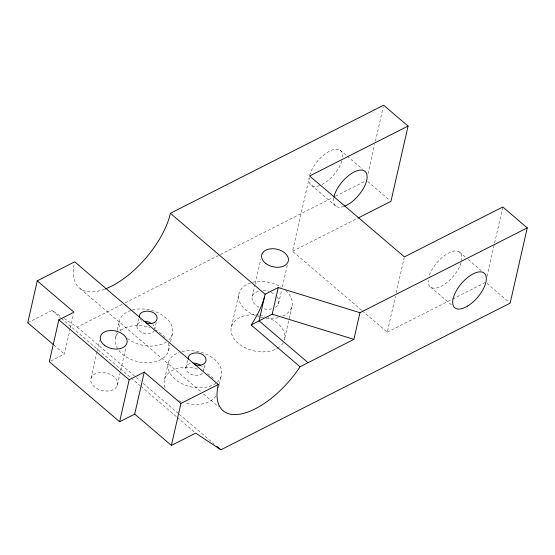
<?xml version="1.0" encoding="UTF-8"?>
<svg xmlns="http://www.w3.org/2000/svg" width="555" height="555" viewBox="0 0 555 555"><rect width="100%" height="100%" fill="white"/><g stroke="black" fill="none" stroke-linecap="round" stroke-linejoin="round"><path stroke-width="0.42" stroke-dasharray="2.77 2.08" d="M50.845 360.958L64.422 354.069L70.138 328.935M70.325 328.095L73.558 313.852M91.069 378.017L96.986 351.995M97.174 351.155L99.65 340.243M115.697 337.357L117.209 330.697M117.396 329.864L119.478 320.707M117.251 385.496A13.639 9.005 12.8 0 0 100.295 372.53A13.639 9.005 12.8 0 0 94.94 387.251A13.639 9.005 12.8 0 0 117.251 385.496L120.497 371.226M120.685 370.386L126.027 346.882M136.925 326.167L139.069 316.718M156.274 322.545L154.845 328.844A9.095 6.001 12.8 0 0 152.951 324.647M168.505 350.968L169.83 345.141M170.586 341.811L172.286 334.311M164.592 379.12L168.38 362.464M185.821 367.93L187.791 359.272M204.996 365.1L203.747 370.608A9.095 6.001 12.8 0 0 201.853 366.411M231.497 326.486L239.059 293.179M218.538 387.73L219.107 385.232M219.294 384.4L221.188 376.075M252.372 296.245L255.043 284.493M255.238 283.654L260.767 259.31M278.554 303.717L281.607 290.286M282.37 286.928L287.33 265.103M361.624 310.259L292.541 251.255L309.267 177.649M291.868 306.783L284.306 340.097A27.278 18.003 12.8 0 0 267.899 317.592M368.027 173.791L374.68 144.515M375.444 141.171L383.234 106.879M362.283 310.821L387.279 332.168L395.451 296.203M396.214 292.853L404.193 257.728M487.026 276.418L494.436 243.798M494.63 242.965L502.802 206.994M27.75 322.746L52.024 310.439L61.397 316.634M64.283 318.542L77.263 327.124L122.121 304.383M125.215 302.815L332.48 197.733M335.574 196.165L364.961 181.263M292.541 251.255L357.129 218.517M387.279 332.168L451.867 299.429M452.637 299.034L484.931 282.668M340.125 150.127L346.563 155.622M347.201 156.17L362.644 169.358M459.318 251.921L465.749 257.416M468.323 259.615L481.192 270.604M367.792 181.582L389.672 200.265M486.985 283.376L509.504 302.607M311.577 185.439L336.025 206.321M430.77 287.233L452.644 305.916M80.274 288.718L200.854 391.698M203.491 393.953L218.642 406.891M77.263 327.124L140.519 381.139M143.155 383.394L178.731 413.78M179.39 414.342L214.313 444.166M52.024 310.439L60.592 317.758M61.251 318.32L130.432 377.407M131.091 377.969L140.318 385.85M140.977 386.412L176.559 416.798M177.218 417.36L194.347 431.991M53.946 345.12L64.422 354.069M168.234 343.108A27.278 18.003 12.8 0 1 152.001 362.387A27.278 18.003 12.8 0 1 118.68 350.212M117.716 348.817A27.278 18.003 12.8 0 1 118.083 332.924M120.914 330.26A27.278 18.003 12.8 0 1 149.711 327.603M155.157 329.837A27.278 18.003 12.8 0 1 165.522 338.12M132.284 310.051A27.278 18.003 12.8 0 1 165.425 317.404A27.278 18.003 12.8 0 1 168.311 340.409M166.41 341.887A27.278 18.003 12.8 0 1 127.393 338.453M121.073 331.453A27.278 18.003 12.8 0 1 130.855 310.481M215.895 395.972A27.278 18.003 12.8 0 1 185.856 403.201M180.999 401.626A27.278 18.003 12.8 0 1 178.689 400.62M165.133 387.709A27.278 18.003 12.8 0 1 172.05 370.587A27.278 18.003 12.8 0 1 198.607 369.366M207.57 373.619A27.278 18.003 12.8 0 1 213.307 378.517M154.456 330.364A9.095 6.001 12.8 0 1 140.179 331.488A9.095 6.001 12.8 0 1 141.678 321.602M309.614 175.442A22.734 10.635 -49.5 0 1 328.664 151.647A22.734 10.635 -49.5 0 1 342.643 156.968M341.908 160.797A22.734 10.635 -49.5 0 1 322.067 184.44M319.548 185.536A22.734 10.635 -49.5 0 1 309.059 178.599M343.996 206.418A22.734 10.635 -49.5 0 1 333.902 196.983M141.712 320.332A9.026 5.189 18.7 0 1 140.346 318.903M202.388 373.453A9.095 6.001 12.8 0 1 188.221 372.599A9.095 6.001 12.8 0 1 190.58 363.365M104.465 289.273A66.385 31.045 -49.5 0 1 74.19 264M276.91 296.613A13.639 9.005 12.8 0 1 274.635 307.81M271.777 308.837A13.639 9.005 12.8 0 1 263.021 308.649M259.095 307.22A13.639 9.005 12.8 0 1 252.025 298.569A13.639 9.005 12.8 0 1 258.394 291.326M263.313 290.695A13.639 9.005 12.8 0 1 268.558 291.479M271.048 292.374A13.639 9.005 12.8 0 1 275.308 294.989M283.175 342.712A27.278 18.003 12.8 0 1 279.72 346.702M279.089 347.201A27.278 18.003 12.8 0 1 233.509 337.94A27.278 18.003 12.8 0 1 258.852 315.164M259.691 315.296A27.278 18.003 12.8 0 1 264.693 316.475M285.714 290.501A27.278 18.003 12.8 0 1 281.191 316.766M278.332 317.633A27.278 18.003 12.8 0 1 265.359 318.23M263.674 317.973A27.278 18.003 12.8 0 1 261.148 317.467M260.323 317.259A27.278 18.003 12.8 0 1 257.048 316.267M255.466 315.677A27.278 18.003 12.8 0 1 238.719 298.555A27.278 18.003 12.8 0 1 250.437 282.953M252.601 282.328A27.278 18.003 12.8 0 1 281.364 287.247M181.915 351.62A27.278 18.003 12.8 0 1 214.612 359.418A27.278 18.003 12.8 0 1 217.206 382.166M215.971 383.179A27.278 18.003 12.8 0 1 175.387 379.495A27.278 18.003 12.8 0 1 179.057 352.48M429.431 275.183A22.734 10.635 -49.5 0 1 449.682 252.511A22.734 10.635 -49.5 0 1 461.621 260.399M461.101 262.591A22.734 10.635 -49.5 0 1 441.905 285.894A22.734 10.635 -49.5 0 1 428.252 280.393"/><path stroke-width="0.83" d="M105.152 289.016A66.385 31.045 -49.5 0 0 169.885 215.486L170.378 213.3L383.616 105.207L408.057 126.082L309.641 175.977L404.387 256.889L502.802 206.994L527.25 227.876L359.945 312.694L353.889 339.341L300.054 366.765A66.385 31.045 -49.5 0 1 242.778 413.579A66.385 31.045 -49.5 0 1 217.824 386.675L218.323 384.49L74.682 261.814L37.268 280.851L27.75 322.746L53.294 344.565M37.268 280.851L73.94 312.174L58.851 319.826L49.333 361.721L119.623 421.751L134.712 414.099L144.251 372.127L180.923 403.45L171.391 445.422L134.712 414.099M119.623 421.751L129.155 379.793L144.251 372.127M359.945 312.694L278.242 287.566L265.117 294.219L259.067 320.866L251.158 325.001L300.054 366.765M307.963 362.623L259.067 320.866L272.186 314.213L278.242 287.566M408.057 126.082L390.956 201.361L357.899 218.122M527.25 227.876L510.149 303.155L220.904 449.793L195.665 433.115L171.391 445.422M180.923 403.45L218.323 384.49M145.618 322.622C150.023 324.946 158.383 323.031 156.982 316.856A9.026 6.618 5.7 0 0 150.87 311.639C146.659 310.314 138.271 311.528 139.506 317.398M194.514 364.378C198.919 366.702 207.286 364.795 205.877 358.62A9.026 6.618 5.7 0 0 199.765 353.396C195.554 352.078 187.167 353.292 188.402 359.161M272.186 314.213L353.889 339.341M170.378 213.3L265.117 294.219M216.95 446.421L220.904 449.793M58.851 319.826L129.155 379.793M143.87 321.324A9.095 6.001 12.8 0 1 151.89 323.738M333.902 196.983A22.734 10.635 -49.5 0 1 354.728 171.696A22.734 10.635 -49.5 0 1 366.356 181.679A22.734 10.635 -49.5 0 1 344.613 206.182M264.624 296.398A66.385 31.045 -49.5 0 1 251.158 325.001M192.772 363.088A9.095 6.001 12.8 0 1 200.785 365.502M104.479 345.279A13.639 9.005 12.8 0 0 126.79 343.524A13.639 9.005 12.8 0 0 109.828 330.558A13.639 9.005 12.8 0 0 104.479 345.279M265.783 263.5A13.639 9.005 12.8 0 0 288.094 261.745A13.639 9.005 12.8 0 0 271.131 248.779A13.639 9.005 12.8 0 0 265.783 263.5M467.442 306.152A22.734 10.635 -49.5 0 0 484.987 273.941A22.734 10.635 -49.5 0 0 456.043 291.278A22.734 10.635 -49.5 0 0 467.442 306.152"/></g></svg>
